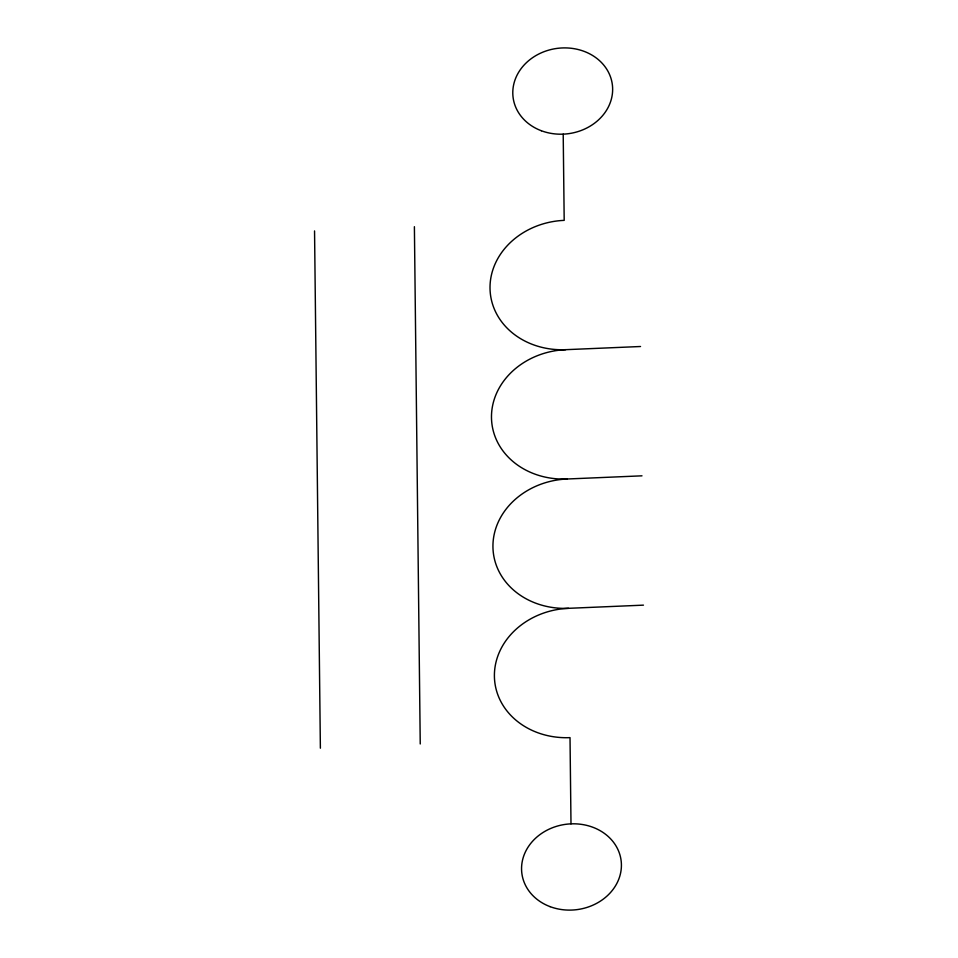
<?xml version="1.0" encoding="UTF-8"?>
<svg xmlns="http://www.w3.org/2000/svg" width="958" height="958" viewBox="0 0 958 958"><rect width="100%" height="100%" fill="white"/><g stroke="black" fill="none" stroke-linecap="round" stroke-linejoin="round"><path stroke-width="1.44" d="M641.992 475.827L567.1 479A75.059 64.545 -7.5 0 1 491.478 417.508A75.059 64.545 -7.5 0 1 565.651 349.682L640.531 346.509M570.992 823.844L570.022 737.636A75.059 64.545 -7.5 0 1 494.4 676.144A75.059 64.545 -7.5 0 1 568.561 608.318L643.453 605.145M563.208 134.156L564.19 220.364A75.059 64.545 -7.5 0 0 490.017 288.19A75.059 64.545 -7.5 0 0 565.651 349.682M414.395 226.699L420.239 743.971M314.547 230.926L320.379 748.198M568.561 608.318A75.059 64.545 -7.5 0 1 492.939 546.826A75.059 64.545 -7.5 0 1 567.1 479M550.108 906.651A50.044 43.026 -7.5 0 0 621.251 861.769A50.044 43.026 -7.5 0 0 543.102 832.442A50.044 43.026 -7.5 0 0 550.108 906.651M541.342 130.743A50.044 43.026 -7.5 0 0 612.485 85.861A50.044 43.026 -7.5 0 0 534.336 56.534A50.044 43.026 -7.5 0 0 541.342 130.743"/></g></svg>
